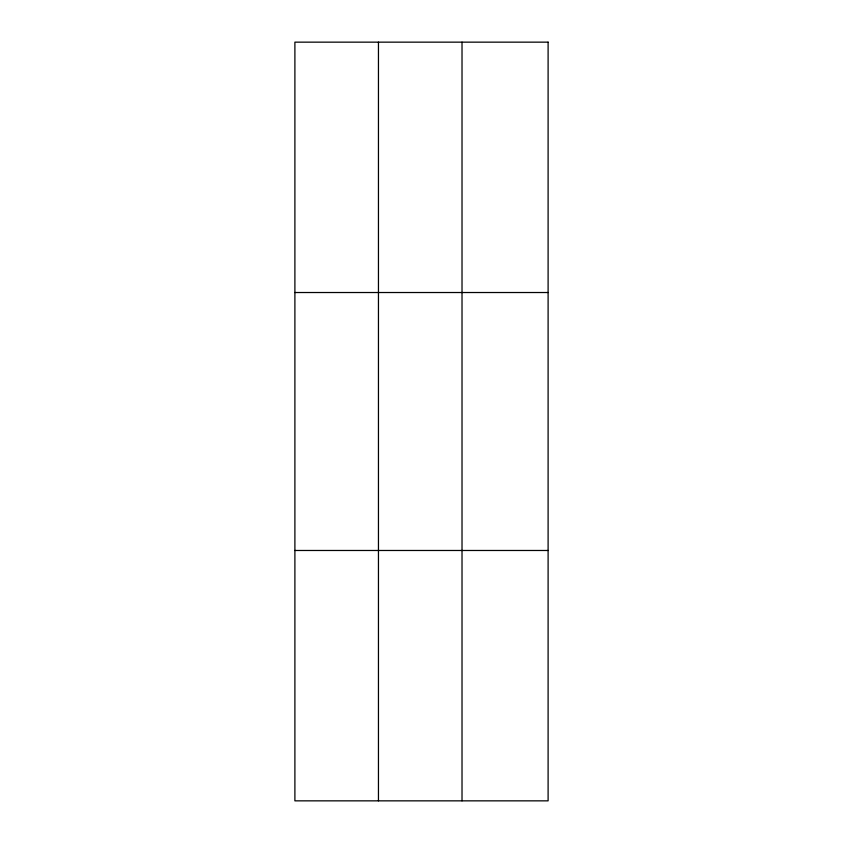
<?xml version="1.0" encoding="UTF-8"?>
<svg xmlns="http://www.w3.org/2000/svg" width="843" height="843" viewBox="0 0 843 843"><rect width="100%" height="100%" fill="white"/><g stroke="black" fill="none" stroke-linecap="round" stroke-linejoin="round"><path stroke-width="1.26" d="M378.454 42.15L378.454 800.85M462.017 42.15L462.017 800.85M294.892 292.521L548.108 292.521M294.892 550.479L548.108 550.479M548.108 42.15L548.108 800.85L294.892 800.85L294.892 42.15L548.108 42.15"/></g></svg>
